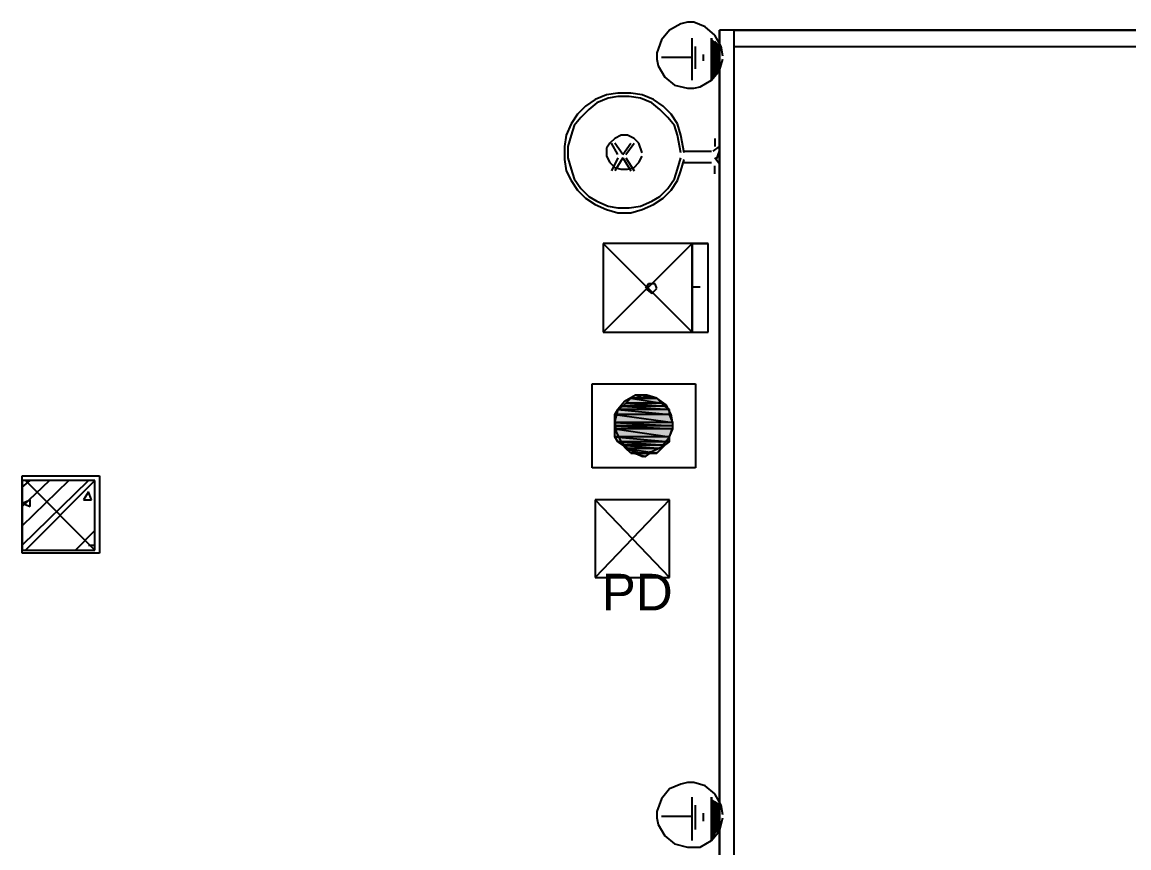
# Model space of a CAD drawing. Header units: millimetres. Extents: x 5 to 415, y 48 to 251.
# Drawn here: x 156.97 to 169.06, y 83.41 to 92.43 of the extents above; entities that cross this region are included whole.
import ezdxf

# ---------------------------------------------------------------- set-up
doc = ezdxf.new("R2010")
doc.units = ezdxf.units.MM
for name, color, linetype in [('H', 7, 'Continuous'), ('P', 7, 'Continuous'), ('T', 7, 'Continuous')]:
    doc.layers.add(name, color=color, linetype=linetype)

msp = doc.modelspace()

# ---------------------------------------------------------------- hatches: boundary and pattern name
at = {"layer": 'H', "linetype": 'Continuous'}
for points in [[(164.5, 92.198), (164.5, 92.251), (164.553, 92.198), (164.5, 92.198)], [(164.5, 92.163), (164.5, 92.198), (164.553, 92.198), (164.588, 92.163), (164.5, 92.163)], [(164.5, 92.075), (164.5, 92.163), (164.588, 92.163), (164.588, 92.075), (164.5, 92.075)], [(164.5, 92.04), (164.5, 92.075), (164.588, 92.075), (164.588, 92.04), (164.5, 92.04)], [(164.5, 91.952), (164.5, 92.04), (164.588, 92.04), (164.588, 91.952), (164.5, 91.952)], [(164.5, 91.899), (164.5, 91.952), (164.588, 91.952), (164.588, 91.899), (164.5, 91.899)], [(164.5, 91.775), (164.5, 91.899), (164.553, 91.863), (164.5, 91.775)], [(164.553, 91.863), (164.5, 91.899), (164.588, 91.899), (164.553, 91.863)], [(163.583, 88.265), (163.618, 88.318), (163.918, 88.318), (163.953, 88.265), (163.583, 88.265)], [(163.654, 88.318), (163.742, 88.353), (163.777, 88.353), (163.83, 88.318), (163.654, 88.318)], [(163.442, 88.142), (163.495, 88.177), (164.042, 88.177), (164.042, 88.142), (163.442, 88.142)], [(163.495, 88.177), (163.53, 88.23), (164.006, 88.23), (164.042, 88.177), (163.495, 88.177)], [(163.53, 88.23), (163.583, 88.265), (163.953, 88.265), (164.006, 88.23), (163.53, 88.23)], [(163.442, 88.053), (163.442, 88.142), (164.042, 88.142), (164.077, 88.053), (163.442, 88.053)], [(163.442, 88.018), (163.442, 88.053), (164.077, 88.053), (164.077, 88.018), (163.442, 88.018)], [(163.442, 87.965), (163.442, 88.018), (164.077, 88.018), (164.077, 87.965), (163.442, 87.965)], [(163.442, 87.877), (163.442, 87.965), (164.077, 87.965), (164.042, 87.877), (163.442, 87.877)], [(163.495, 87.842), (163.442, 87.877), (164.042, 87.877), (164.042, 87.842), (163.495, 87.842)], [(163.53, 87.806), (163.495, 87.842), (164.042, 87.842), (164.006, 87.806), (163.53, 87.806)], [(163.583, 87.753), (163.53, 87.806), (164.006, 87.806), (163.953, 87.753), (163.583, 87.753)], [(163.618, 87.718), (163.583, 87.753), (163.953, 87.753), (163.918, 87.718), (163.618, 87.718)], [(163.742, 87.665), (163.654, 87.718), (163.83, 87.718), (163.777, 87.665), (163.742, 87.665)], [(164.5, 83.908), (164.5, 83.943), (164.553, 83.908), (164.5, 83.908)], [(164.5, 83.873), (164.5, 83.908), (164.553, 83.908), (164.588, 83.873), (164.5, 83.873)], [(164.5, 83.785), (164.5, 83.873), (164.588, 83.873), (164.588, 83.785), (164.5, 83.785)], [(164.5, 83.732), (164.5, 83.785), (164.588, 83.785), (164.588, 83.732), (164.5, 83.732)], [(164.5, 83.644), (164.5, 83.732), (164.588, 83.732), (164.588, 83.644), (164.5, 83.644)], [(164.5, 83.608), (164.5, 83.644), (164.588, 83.644), (164.588, 83.608), (164.5, 83.608)], [(164.5, 83.485), (164.5, 83.608), (164.553, 83.573), (164.5, 83.485)], [(164.553, 83.573), (164.5, 83.608), (164.588, 83.608), (164.553, 83.573)]]:
    msp.add_hatch(color=256, dxfattribs=at).paths.add_polyline_path(points)

# ---------------------------------------------------------------- linework, layer by layer
at = {"layer": 'P'}
for points in [[(164.165, 92.41), (164.042, 92.34)], [(164.236, 92.428), (164.165, 92.41)], [(164.306, 92.428), (164.236, 92.428)], [(164.43, 92.375), (164.306, 92.428)], [(164.042, 92.34), (163.953, 92.234)], [(164.536, 92.287), (164.43, 92.375)], [(164.606, 92.163), (164.536, 92.287)], [(164.588, 92.34), (164.588, 81.968)], [(164.747, 92.34), (164.588, 92.34)], [(164.588, 81.968), (164.588, 92.34)], [(178.012, 92.34), (164.747, 92.34)], [(164.747, 92.34), (178.012, 92.34)], [(164.747, 81.968), (164.747, 92.34)], [(164.747, 81.968), (164.747, 92.34)], [(163.953, 92.234), (163.901, 92.093)], [(164.289, 91.793), (164.289, 92.251)], [(164.324, 91.916), (164.324, 92.163)], [(164.5, 91.793), (164.5, 92.251)], [(164.5, 92.251), (164.5, 92.216)], [(164.5, 92.216), (164.5, 92.251)], [(164.5, 92.216), (164.588, 92.163)], [(164.5, 92.163), (164.5, 92.216)], [(164.588, 92.163), (164.5, 92.163)], [(164.588, 92.163), (164.5, 92.163)], [(164.5, 92.163), (164.588, 92.075)], [(164.5, 92.163), (164.588, 92.075)], [(164.5, 92.075), (164.5, 92.163)], [(164.536, 92.216), (164.588, 92.163)], [(164.588, 92.163), (164.536, 92.216)], [(164.588, 92.075), (164.588, 92.163)], [(164.624, 92.057), (164.606, 92.163)], [(164.747, 92.163), (178.012, 92.163)], [(164.747, 92.163), (178.012, 92.163)], [(163.901, 92.093), (163.901, 92.022)], [(163.901, 92.022), (163.918, 91.952)], [(164.289, 92.04), (163.953, 92.04)], [(164.412, 92.004), (164.412, 92.075)], [(164.588, 92.075), (164.5, 92.075)], [(164.588, 92.075), (164.5, 92.075)], [(164.5, 92.075), (164.588, 92.04)], [(164.5, 92.075), (164.588, 92.04)], [(164.5, 92.04), (164.5, 92.075)], [(164.588, 92.04), (164.5, 92.04)], [(164.588, 92.04), (164.5, 92.04)], [(164.5, 92.04), (164.588, 91.952)], [(164.5, 92.04), (164.588, 91.952)], [(164.5, 91.952), (164.5, 92.04)], [(164.588, 92.04), (164.588, 92.075)], [(164.588, 91.952), (164.588, 92.04)], [(164.588, 91.899), (164.624, 92.022)], [(163.918, 91.952), (163.989, 91.828)], [(164.588, 91.952), (164.5, 91.952)], [(164.588, 91.952), (164.5, 91.952)], [(164.5, 91.952), (164.588, 91.916)], [(164.5, 91.952), (164.588, 91.916)], [(164.5, 91.916), (164.5, 91.952)], [(164.588, 91.916), (164.5, 91.916)], [(164.5, 91.916), (164.536, 91.863)], [(164.536, 91.863), (164.5, 91.916)], [(164.5, 91.916), (164.588, 91.916)], [(164.536, 91.863), (164.5, 91.916)], [(164.588, 91.916), (164.536, 91.863)], [(164.588, 91.916), (164.588, 91.952)], [(163.989, 91.828), (164.095, 91.74)], [(164.377, 91.722), (164.5, 91.793)], [(164.5, 91.793), (164.588, 91.899)], [(164.5, 91.863), (164.5, 91.793)], [(164.5, 91.793), (164.5, 91.863)], [(164.095, 91.74), (164.236, 91.705)], [(164.236, 91.705), (164.306, 91.705)], [(164.306, 91.705), (164.377, 91.722)], [(163.23, 91.581), (163.124, 91.511)], [(163.248, 91.546), (163.16, 91.475)], [(163.354, 91.634), (163.23, 91.581)], [(163.371, 91.599), (163.248, 91.546)], [(163.477, 91.652), (163.354, 91.634)], [(163.477, 91.616), (163.371, 91.599)], [(163.618, 91.652), (163.477, 91.652)], [(163.601, 91.616), (163.477, 91.616)], [(163.724, 91.599), (163.601, 91.616)], [(163.742, 91.634), (163.618, 91.652)], [(163.848, 91.546), (163.724, 91.599)], [(163.865, 91.581), (163.742, 91.634)], [(163.936, 91.475), (163.848, 91.546)], [(163.971, 91.511), (163.865, 91.581)], [(163.036, 91.422), (162.966, 91.317)], [(163.124, 91.511), (163.036, 91.422)], [(163.16, 91.475), (163.072, 91.387)], [(164.024, 91.387), (163.936, 91.475)], [(164.059, 91.422), (163.971, 91.511)], [(164.13, 91.317), (164.059, 91.422)], [(162.966, 91.317), (162.913, 91.193)], [(163.001, 91.299), (162.966, 91.193)], [(163.072, 91.387), (163.001, 91.299)], [(164.095, 91.299), (164.024, 91.387)], [(164.13, 91.193), (164.095, 91.299)], [(164.165, 91.193), (164.13, 91.317)], [(162.913, 91.193), (162.895, 91.07)], [(162.966, 91.193), (162.93, 91.07)], [(163.513, 91.193), (163.442, 91.158)], [(163.583, 91.193), (163.513, 91.193)], [(163.654, 91.158), (163.583, 91.193)], [(164.165, 90.999), (164.13, 91.193)], [(164.2, 90.999), (164.165, 91.193)], [(162.895, 91.07), (162.895, 90.928)], [(162.93, 91.07), (162.93, 90.946)], [(163.389, 91.105), (163.354, 91.052)], [(163.442, 91.158), (163.389, 91.105)], [(163.477, 90.981), (163.407, 91.105)], [(163.53, 90.981), (163.442, 91.105)], [(163.53, 90.981), (163.618, 91.105)], [(163.565, 90.981), (163.654, 91.105)], [(163.707, 91.105), (163.654, 91.158)], [(163.742, 90.999), (163.707, 91.105)], [(164.518, 91.017), (164.588, 91.07)], [(164.536, 91.158), (164.536, 91.07)], [(164.588, 91.158), (164.588, 90.77)], [(162.93, 90.946), (162.966, 90.823)], [(163.354, 91.052), (163.354, 90.964)], [(163.354, 90.964), (163.389, 90.893)], [(163.477, 90.946), (163.407, 90.805)], [(163.53, 90.946), (163.442, 90.805)], [(163.53, 90.946), (163.618, 90.805)], [(163.565, 90.946), (163.654, 90.805)], [(163.707, 90.893), (163.742, 90.964)], [(164.13, 90.823), (164.165, 90.946)], [(164.2, 91.017), (164.5, 91.017)], [(164.588, 90.876), (164.536, 90.946)], [(164.553, 90.928), (164.588, 91.017)], [(162.895, 90.928), (162.913, 90.805)], [(162.966, 90.823), (163.001, 90.717)], [(163.389, 90.893), (163.442, 90.84)], [(163.442, 90.84), (163.513, 90.823)], [(163.513, 90.823), (163.583, 90.823)], [(163.583, 90.823), (163.654, 90.84)], [(163.654, 90.84), (163.707, 90.893)], [(164.095, 90.717), (164.13, 90.823)], [(164.165, 90.805), (164.2, 90.928)], [(164.2, 90.893), (164.5, 90.893)], [(164.536, 90.77), (164.536, 90.858)], [(162.913, 90.805), (162.966, 90.699)], [(162.966, 90.699), (163.036, 90.593)], [(163.001, 90.717), (163.072, 90.611)], [(164.024, 90.611), (164.095, 90.717)], [(164.059, 90.593), (164.13, 90.699)], [(164.13, 90.699), (164.165, 90.805)], [(163.036, 90.593), (163.124, 90.505)], [(163.072, 90.611), (163.16, 90.523)], [(163.936, 90.523), (164.024, 90.611)], [(163.971, 90.505), (164.059, 90.593)], [(163.124, 90.505), (163.23, 90.435)], [(163.16, 90.523), (163.248, 90.47)], [(163.248, 90.47), (163.371, 90.417)], [(163.724, 90.417), (163.848, 90.47)], [(163.848, 90.47), (163.936, 90.523)], [(163.865, 90.435), (163.971, 90.505)], [(163.23, 90.435), (163.354, 90.382)], [(163.354, 90.382), (163.477, 90.346)], [(163.371, 90.417), (163.477, 90.399)], [(163.477, 90.399), (163.601, 90.399)], [(163.477, 90.346), (163.618, 90.346)], [(163.601, 90.399), (163.724, 90.417)], [(163.618, 90.346), (163.742, 90.382)], [(163.742, 90.382), (163.865, 90.435)], [(163.318, 90.011), (163.318, 89.041)], [(164.289, 90.011), (163.318, 90.011)], [(163.318, 90.011), (163.318, 89.041)], [(164.289, 90.011), (163.318, 90.011)], [(163.318, 90.011), (164.289, 89.041)], [(164.289, 90.011), (163.318, 89.041)], [(164.289, 89.041), (164.289, 90.011)], [(164.289, 89.041), (164.289, 90.011)], [(164.289, 90.011), (164.289, 89.041)], [(164.465, 90.011), (164.289, 90.011)], [(164.289, 90.011), (164.465, 90.011)], [(164.465, 89.041), (164.465, 90.011)], [(163.812, 89.57), (163.777, 89.517)], [(163.777, 89.517), (163.848, 89.464)], [(163.883, 89.57), (163.812, 89.57)], [(163.848, 89.464), (163.901, 89.517)], [(163.901, 89.517), (163.883, 89.57)], [(164.289, 89.535), (164.377, 89.535)], [(164.289, 89.535), (164.377, 89.535)], [(164.289, 89.535), (164.377, 89.535)], [(163.318, 89.041), (164.289, 89.041)], [(163.318, 89.041), (164.289, 89.041)], [(164.289, 89.041), (164.465, 89.041)], [(163.195, 88.477), (164.324, 88.477)], [(163.195, 87.559), (163.195, 88.477)], [(164.324, 88.477), (164.324, 87.559)], [(163.548, 88.283), (163.477, 88.194)], [(163.671, 88.353), (163.548, 88.283)], [(163.565, 88.265), (163.618, 88.318)], [(163.901, 88.318), (163.618, 88.318)], [(163.618, 88.318), (163.654, 88.318)], [(163.901, 88.318), (163.618, 88.318)], [(163.618, 88.318), (163.953, 88.265)], [(163.618, 88.318), (163.953, 88.265)], [(163.654, 88.318), (163.742, 88.353)], [(163.83, 88.318), (163.654, 88.318)], [(163.83, 88.318), (163.654, 88.318)], [(163.654, 88.318), (163.901, 88.318)], [(163.654, 88.318), (163.901, 88.318)], [(163.795, 88.353), (163.671, 88.353)], [(163.742, 88.353), (163.83, 88.318)], [(163.777, 88.353), (163.83, 88.318)], [(163.83, 88.318), (163.777, 88.353)], [(163.901, 88.318), (163.795, 88.353)], [(163.901, 88.318), (163.83, 88.318)], [(163.953, 88.265), (163.901, 88.318)], [(164.006, 88.247), (163.901, 88.318)], [(163.442, 88.142), (163.477, 88.194)], [(163.477, 88.194), (163.442, 88.071)], [(163.477, 88.194), (163.53, 88.23)], [(164.042, 88.194), (163.477, 88.194)], [(164.042, 88.194), (163.477, 88.194)], [(163.477, 88.194), (164.042, 88.142)], [(163.477, 88.194), (164.042, 88.142)], [(163.53, 88.23), (163.565, 88.265)], [(163.989, 88.23), (163.53, 88.23)], [(163.989, 88.23), (163.53, 88.23)], [(163.53, 88.23), (164.042, 88.194)], [(163.53, 88.23), (164.042, 88.194)], [(163.953, 88.265), (163.565, 88.265)], [(163.953, 88.265), (163.565, 88.265)], [(163.565, 88.265), (163.989, 88.23)], [(163.565, 88.265), (163.989, 88.23)], [(163.989, 88.23), (163.953, 88.265)], [(164.042, 88.194), (163.989, 88.23)], [(164.059, 88.142), (164.006, 88.247)], [(164.042, 88.142), (164.042, 88.194)], [(164.042, 88.142), (163.442, 88.142)], [(164.042, 88.142), (163.442, 88.142)], [(163.442, 88.142), (164.077, 88.053)], [(163.442, 88.142), (164.077, 88.053)], [(163.442, 88.053), (163.442, 88.142)], [(163.442, 88.071), (163.46, 87.948)], [(164.077, 88.053), (163.442, 88.053)], [(164.077, 88.053), (163.442, 88.053)], [(163.442, 88.053), (164.077, 88.018)], [(163.442, 88.053), (164.077, 88.018)], [(163.442, 88.018), (163.442, 88.053)], [(164.077, 88.053), (164.042, 88.142)], [(164.077, 88.036), (164.059, 88.142)], [(164.077, 88.018), (164.077, 88.053)], [(164.077, 88.018), (163.442, 88.018)], [(164.077, 88.018), (163.442, 88.018)], [(163.442, 88.018), (164.077, 87.983)], [(163.442, 88.018), (164.077, 87.983)], [(163.442, 87.983), (163.442, 88.018)], [(164.077, 87.983), (163.442, 87.983)], [(164.077, 87.983), (163.442, 87.983)], [(163.442, 87.983), (164.042, 87.895)], [(163.442, 87.983), (164.042, 87.895)], [(163.442, 87.895), (163.442, 87.983)], [(163.46, 87.948), (163.513, 87.842)], [(164.042, 87.895), (164.077, 88)], [(164.042, 87.895), (164.077, 87.983)], [(164.077, 87.983), (164.077, 88.018)], [(164.042, 87.895), (163.442, 87.895)], [(164.042, 87.895), (163.442, 87.895)], [(163.442, 87.895), (164.042, 87.842)], [(163.442, 87.895), (164.042, 87.842)], [(163.477, 87.842), (163.442, 87.895)], [(164.042, 87.842), (163.477, 87.842)], [(164.042, 87.842), (163.477, 87.842)], [(163.477, 87.842), (163.989, 87.806)], [(163.477, 87.842), (163.989, 87.806)], [(163.53, 87.806), (163.477, 87.842)], [(163.513, 87.842), (163.601, 87.753)], [(163.989, 87.806), (163.53, 87.806)], [(163.989, 87.806), (163.53, 87.806)], [(163.53, 87.806), (163.953, 87.771)], [(163.53, 87.806), (163.953, 87.771)], [(163.565, 87.771), (163.53, 87.806)], [(163.848, 87.736), (163.953, 87.789)], [(163.953, 87.789), (164.042, 87.895)], [(163.953, 87.771), (163.989, 87.806)], [(163.989, 87.806), (164.042, 87.842)], [(164.042, 87.842), (164.042, 87.895)], [(163.953, 87.771), (163.565, 87.771)], [(163.953, 87.771), (163.565, 87.771)], [(163.565, 87.771), (163.901, 87.718)], [(163.565, 87.771), (163.901, 87.718)], [(163.618, 87.718), (163.565, 87.771)], [(163.601, 87.753), (163.724, 87.718)], [(163.901, 87.718), (163.618, 87.718)], [(163.901, 87.718), (163.618, 87.718)], [(163.618, 87.718), (163.83, 87.718)], [(163.618, 87.718), (163.83, 87.718)], [(163.654, 87.718), (163.618, 87.718)], [(163.83, 87.718), (163.654, 87.718)], [(163.83, 87.718), (163.654, 87.718)], [(163.654, 87.718), (163.777, 87.683)], [(163.654, 87.718), (163.777, 87.683)], [(163.742, 87.683), (163.654, 87.718)], [(163.724, 87.718), (163.848, 87.736)], [(163.777, 87.683), (163.742, 87.683)], [(163.777, 87.683), (163.83, 87.718)], [(163.83, 87.718), (163.901, 87.718)], [(163.901, 87.718), (163.953, 87.771)], [(164.324, 87.559), (163.195, 87.559)], [(156.968, 86.625), (156.968, 87.471)], [(156.968, 87.471), (157.815, 87.471)], [(157.815, 87.471), (157.815, 86.625)], [(156.968, 87.348), (157.057, 87.418)], [(156.968, 87.136), (157.268, 87.418)], [(156.968, 86.924), (157.48, 87.418)], [(156.968, 86.713), (157.692, 87.418)], [(156.968, 87.418), (156.968, 86.66)], [(157.762, 87.418), (156.968, 87.418)], [(157.762, 86.66), (157.004, 87.418)], [(157.004, 86.66), (157.762, 87.418)], [(157.762, 86.66), (157.762, 87.418)], [(156.968, 87.171), (157.057, 87.207)], [(157.057, 87.136), (157.057, 87.207)], [(157.692, 87.295), (157.639, 87.207)], [(157.639, 87.207), (157.727, 87.207)], [(157.727, 87.207), (157.692, 87.295)], [(164.042, 87.207), (163.23, 87.207)], [(163.23, 87.207), (163.23, 86.36)], [(163.23, 87.207), (164.042, 86.36)], [(164.042, 87.207), (163.23, 86.36)], [(164.042, 86.36), (164.042, 87.207)], [(156.968, 87.171), (157.057, 87.136)], [(157.551, 86.66), (157.762, 86.872)], [(157.692, 86.713), (157.762, 86.713)], [(156.968, 86.66), (157.762, 86.66)], [(157.815, 86.625), (156.968, 86.625)], [(163.23, 86.36), (164.042, 86.36)], [(164.042, 84.049), (163.953, 83.943)], [(164.165, 84.102), (164.042, 84.049)], [(164.236, 84.12), (164.165, 84.102)], [(164.306, 84.12), (164.236, 84.12)], [(164.43, 84.085), (164.306, 84.12)], [(164.536, 83.996), (164.43, 84.085)], [(163.953, 83.943), (163.901, 83.802)], [(164.289, 83.485), (164.289, 83.961)], [(164.5, 83.485), (164.5, 83.961)], [(164.5, 83.961), (164.5, 83.908)], [(164.5, 83.908), (164.5, 83.961)], [(164.606, 83.873), (164.536, 83.996)], [(163.901, 83.802), (163.901, 83.732)], [(164.324, 83.608), (164.324, 83.873)], [(164.5, 83.908), (164.588, 83.873)], [(164.5, 83.873), (164.5, 83.908)], [(164.588, 83.873), (164.5, 83.873)], [(164.588, 83.873), (164.5, 83.873)], [(164.5, 83.873), (164.588, 83.785)], [(164.5, 83.873), (164.588, 83.785)], [(164.5, 83.785), (164.5, 83.873)], [(164.536, 83.908), (164.588, 83.873)], [(164.588, 83.873), (164.536, 83.908)], [(164.588, 83.785), (164.588, 83.873)], [(164.624, 83.767), (164.606, 83.873)], [(163.901, 83.732), (163.918, 83.661)], [(164.289, 83.749), (163.953, 83.749)], [(164.412, 83.697), (164.412, 83.785)], [(164.588, 83.785), (164.5, 83.785)], [(164.588, 83.785), (164.5, 83.785)], [(164.5, 83.785), (164.588, 83.749)], [(164.5, 83.785), (164.588, 83.749)], [(164.5, 83.749), (164.5, 83.785)], [(164.588, 83.749), (164.5, 83.749)], [(164.588, 83.749), (164.5, 83.749)], [(164.5, 83.749), (164.588, 83.661)], [(164.5, 83.749), (164.588, 83.661)], [(164.5, 83.661), (164.5, 83.749)], [(164.588, 83.749), (164.588, 83.785)], [(164.588, 83.661), (164.588, 83.749)], [(164.588, 83.591), (164.624, 83.732)], [(163.918, 83.661), (163.989, 83.538)], [(164.588, 83.661), (164.5, 83.661)], [(164.588, 83.661), (164.5, 83.661)], [(164.5, 83.661), (164.588, 83.608)], [(164.5, 83.661), (164.588, 83.608)], [(164.5, 83.608), (164.5, 83.661)], [(164.588, 83.608), (164.5, 83.608)], [(164.5, 83.608), (164.536, 83.573)], [(164.536, 83.573), (164.5, 83.608)], [(164.5, 83.608), (164.588, 83.608)], [(164.536, 83.573), (164.5, 83.608)], [(164.5, 83.485), (164.588, 83.591)], [(164.5, 83.573), (164.5, 83.485)], [(164.5, 83.485), (164.5, 83.573)], [(164.588, 83.608), (164.536, 83.573)], [(164.588, 83.608), (164.588, 83.661)], [(163.989, 83.538), (164.095, 83.45)], [(164.095, 83.45), (164.236, 83.414)], [(164.377, 83.414), (164.5, 83.485)], [(164.236, 83.414), (164.306, 83.414)], [(164.306, 83.414), (164.377, 83.414)]]:
    msp.add_lwpolyline(points, dxfattribs=at)

# ---------------------------------------------------------------- texts
at = {"layer": 'T', "insert": (163.3, 86), "char_height": 0.4, "attachment_point": 7}
msp.add_mtext('{\\fArial|b0|i0|c0|p18;PD}', dxfattribs=at)

doc.saveas('drawing.dxf')
